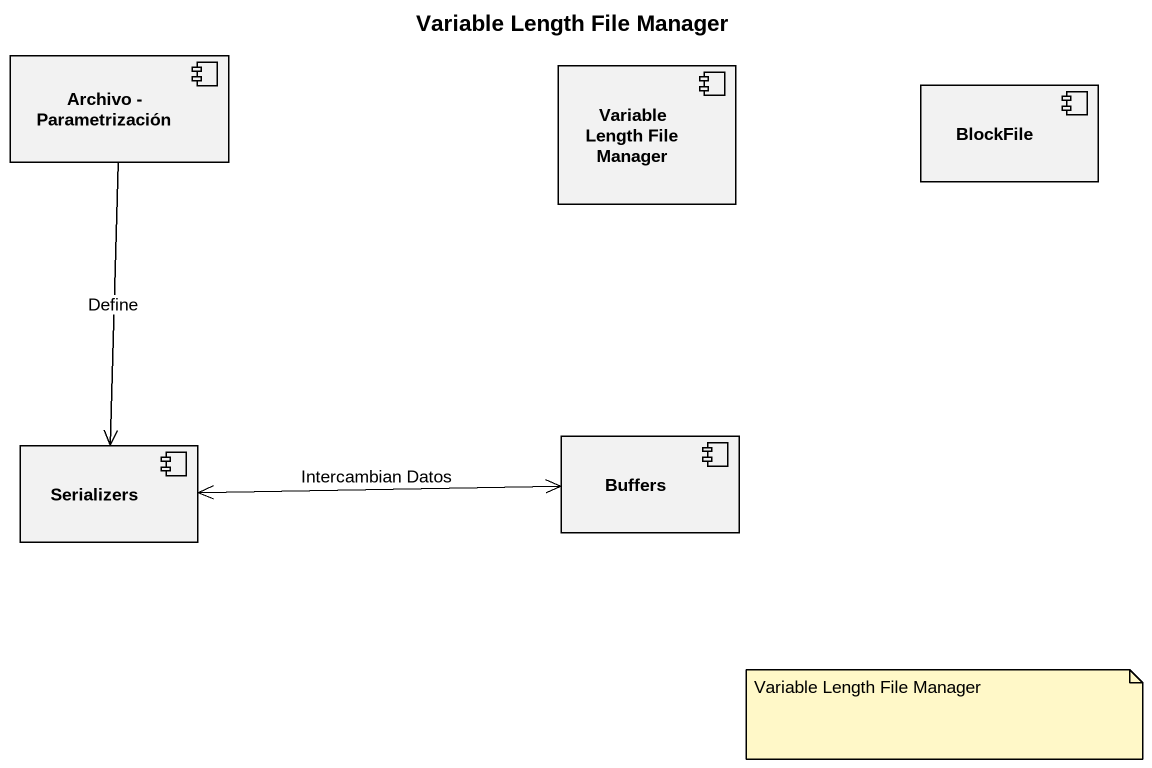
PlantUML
@startuml
title Variable Length File Manager
component "Archivo - Parametrización" as Archivo_Parametrización
component "Variable Length File Manager" as Variable_Length_File_Manager
component BlockFile
component Serializers
component Buffers
Archivo_Parametrización --> Serializers : Define
Serializers <-right-> Buffers : Intercambian Datos
note as N1
  Variable Length File Manager
end note
@enduml
